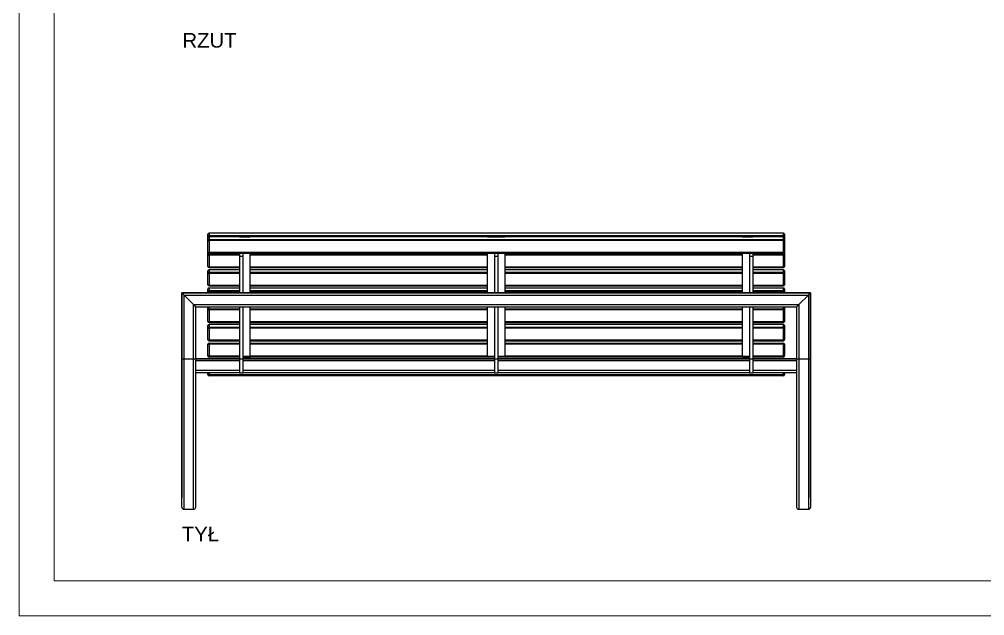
# Model space of a CAD drawing. Header units: millimetres. Extents: x 692 to 6632, y -3502 to 698.
# Drawn here: x 692 to 3455, y -3502 to -1794 of the extents above; entities that cross this region are included whole.
import ezdxf

# ---------------------------------------------------------------- set-up
doc = ezdxf.new("R2010")
doc.units = ezdxf.units.MM
doc.layers.add('tabelka', color=155, linetype='Continuous')
doc.layers.add('WYMIAR', color=96, linetype='Continuous')

# ---------------------------------------------------------------- blocks, each defined once
blk = doc.blocks.new('tyl')
for p, q in [((1236.3, 1735.7), (1236.3, 1742.6)), ((2883.3, 1745.6), (1239.3, 1745.6)), ((1239.3, 1745.6), (1239.3, 1745.5)), ((1239.3, 1745.5), (1239.3, 1738.6)), ((2883.3, 1745.5), (1239.3, 1745.5)), ((2883.3, 1745.6), (2883.3, 1745.5)), ((2883.3, 1738.6), (2883.3, 1745.5)), ((2886.3, 1742.6), (2886.3, 1735.7)), ((1236.3, 1731.7), (1236.3, 1735.7)), ((1236.3, 1724.9), (1236.3, 1731.7)), ((1236.3, 1691.6), (1236.3, 1724.9)), ((1239.3, 1738.6), (1239.3, 1735.1)), ((1239.3, 1738.6), (2883.3, 1738.6)), ((2883.3, 1735.1), (1239.3, 1735.1)), ((1239.3, 1735.1), (1239.3, 1734.7)), ((2883.3, 1734.7), (1239.3, 1734.7)), ((1239.3, 1734.7), (1239.3, 1727.8)), ((2883.3, 1734.7), (1239.3, 1734.7)), ((1239.3, 1734.7), (1239.3, 1734.7)), ((1239.3, 1724.2), (1239.3, 1727.8)), ((1239.3, 1727.8), (2883.3, 1727.8)), ((2883.3, 1724.2), (1239.3, 1724.2)), ((1239.3, 1724.2), (1239.3, 1691)), ((1326.3, 1735.1), (1336.3, 1735.1)), ((1326.3, 1735.1), (1326.3, 1734.7)), ((1336.3, 1735.1), (1336.3, 1734.7)), ((1336.3, 1735.1), (1356.3, 1735.1)), ((1356.3, 1735.1), (1356.3, 1734.7)), ((2036.3, 1735.1), (2056.3, 1735.1)), ((2036.3, 1735.1), (2036.3, 1734.7)), ((2056.3, 1735.1), (2056.3, 1734.7)), ((2056.3, 1735.1), (2066.3, 1735.1)), ((2066.3, 1735.1), (2086.3, 1735.1)), ((2066.3, 1735.1), (2066.3, 1734.7)), ((2086.3, 1735.1), (2086.3, 1734.7)), ((2766.3, 1735.1), (2786.3, 1735.1)), ((2766.3, 1735.1), (2766.3, 1734.7)), ((2786.3, 1735.1), (2786.3, 1734.7)), ((2786.3, 1735.1), (2796.3, 1735.1)), ((2796.3, 1735.1), (2796.3, 1734.7)), ((2883.3, 1738.6), (2883.3, 1735.1)), ((2883.3, 1734.7), (2883.3, 1735.1)), ((2883.3, 1727.8), (2883.3, 1734.7)), ((2883.3, 1734.7), (2883.3, 1734.7)), ((2883.3, 1724.2), (2883.3, 1727.8)), ((2883.3, 1691), (2883.3, 1724.2)), ((2886.3, 1735.7), (2886.3, 1731.7)), ((2886.3, 1731.7), (2886.3, 1724.9)), ((2886.3, 1724.9), (2886.3, 1691.6)), ((1236.3, 1683.3), (1236.3, 1690.2)), ((1239.3, 1691), (2883.3, 1691)), ((1239.3, 1688.6), (1239.3, 1691)), ((1239.3, 1688.6), (2883.3, 1688.6)), ((1239.3, 1688.6), (1239.3, 1686.2)), ((1239.3, 1686.2), (1239.3, 1682.7)), ((1239.3, 1686.2), (1326.3, 1686.2)), ((1326.3, 1688.6), (1326.3, 1679.6)), ((1336.3, 1688.6), (1336.3, 1679.6)), ((1356.3, 1688.6), (1356.3, 1574.6)), ((1356.3, 1686.2), (2036.3, 1686.2)), ((2036.3, 1574.6), (2036.3, 1688.6)), ((2056.3, 1688.6), (2056.3, 1679.6)), ((2066.3, 1688.6), (2066.3, 1679.6)), ((2086.3, 1688.6), (2086.3, 1574.6)), ((2086.3, 1686.2), (2766.3, 1686.2)), ((2766.3, 1574.6), (2766.3, 1688.6)), ((2786.3, 1688.6), (2786.3, 1679.6)), ((2796.3, 1688.6), (2796.3, 1679.6)), ((2796.3, 1686.2), (2883.3, 1686.2)), ((2883.3, 1688.6), (2883.3, 1691)), ((2883.3, 1686.2), (2883.3, 1688.6)), ((2883.3, 1686.2), (2883.3, 1682.7)), ((2886.3, 1690.2), (2886.3, 1683.3)), ((1236.3, 1650), (1236.3, 1683.3)), ((1239.3, 1682.7), (1239.3, 1649.4)), ((1326.3, 1682.7), (1239.3, 1682.7)), ((1326.3, 1679.6), (1336.3, 1679.6)), ((1326.3, 1679.6), (1326.3, 1574.6)), ((1336.3, 1679.6), (1336.3, 1574.6)), ((2036.3, 1682.7), (1356.3, 1682.7)), ((2056.3, 1679.6), (2066.3, 1679.6)), ((2056.3, 1679.6), (2056.3, 1574.6)), ((2066.3, 1679.6), (2066.3, 1574.6)), ((2766.3, 1682.7), (2086.3, 1682.7)), ((2786.3, 1679.6), (2796.3, 1679.6)), ((2786.3, 1679.6), (2786.3, 1574.6)), ((2883.3, 1682.7), (2796.3, 1682.7)), ((2796.3, 1679.6), (2796.3, 1574.6)), ((2883.3, 1649.4), (2883.3, 1682.7)), ((2886.3, 1683.3), (2886.3, 1650)), ((1236.3, 1630.9), (1236.3, 1637.8)), ((1236.3, 1597.6), (1236.3, 1630.9)), ((1239.3, 1649.4), (1326.3, 1649.4)), ((1239.3, 1649.4), (1239.3, 1647)), ((1239.3, 1647), (1326.3, 1647)), ((1326.3, 1640.8), (1239.3, 1640.8)), ((1239.3, 1640.8), (1239.3, 1640.7)), ((1239.3, 1640.7), (1239.3, 1633.9)), ((1326.3, 1640.7), (1239.3, 1640.7)), ((1239.3, 1633.9), (1239.3, 1630.3)), ((1239.3, 1633.9), (1326.3, 1633.9)), ((1356.3, 1649.4), (2036.3, 1649.4)), ((1356.3, 1647), (2036.3, 1647)), ((2036.3, 1640.8), (1356.3, 1640.8)), ((2036.3, 1640.7), (1356.3, 1640.7)), ((1356.3, 1633.9), (2036.3, 1633.9)), ((2086.3, 1649.4), (2766.3, 1649.4)), ((2086.3, 1647), (2766.3, 1647)), ((2766.3, 1640.8), (2086.3, 1640.8)), ((2766.3, 1640.7), (2086.3, 1640.7)), ((2086.3, 1633.9), (2766.3, 1633.9)), ((2796.3, 1649.4), (2883.3, 1649.4)), ((2796.3, 1647), (2883.3, 1647)), ((2883.3, 1640.8), (2796.3, 1640.8)), ((2883.3, 1640.7), (2796.3, 1640.7)), ((2796.3, 1633.9), (2883.3, 1633.9)), ((2883.3, 1649.4), (2883.3, 1647)), ((2883.3, 1640.8), (2883.3, 1640.7)), ((2883.3, 1633.9), (2883.3, 1640.7)), ((2883.3, 1633.9), (2883.3, 1630.3)), ((2886.3, 1637.8), (2886.3, 1630.9)), ((2886.3, 1630.9), (2886.3, 1597.6)), ((1239.3, 1630.3), (1239.3, 1597)), ((1326.3, 1630.3), (1239.3, 1630.3)), ((2036.3, 1630.3), (1356.3, 1630.3)), ((2766.3, 1630.3), (2086.3, 1630.3)), ((2883.3, 1630.3), (2796.3, 1630.3)), ((2883.3, 1597), (2883.3, 1630.3)), ((1236.3, 1578.5), (1236.3, 1585.4)), ((1236.3, 1574.6), (1236.3, 1578.5)), ((1239.3, 1597), (1326.3, 1597)), ((1239.3, 1597), (1239.3, 1594.6)), ((1239.3, 1594.6), (1326.3, 1594.6)), ((1326.3, 1588.4), (1239.3, 1588.4)), ((1239.3, 1588.4), (1239.3, 1581.5)), ((1326.3, 1588.4), (1239.3, 1588.4)), ((1239.3, 1588.4), (1239.3, 1588.4)), ((1239.3, 1581.5), (1239.3, 1577.9)), ((1239.3, 1581.5), (1326.3, 1581.5)), ((1326.3, 1577.9), (1239.3, 1577.9)), ((1239.3, 1577.9), (1239.3, 1574.6)), ((1356.3, 1597), (2036.3, 1597)), ((1356.3, 1594.6), (2036.3, 1594.6)), ((2036.3, 1588.4), (1356.3, 1588.4)), ((2036.3, 1588.4), (1356.3, 1588.4)), ((1356.3, 1581.5), (2036.3, 1581.5)), ((2036.3, 1577.9), (1356.3, 1577.9)), ((2086.3, 1597), (2766.3, 1597)), ((2086.3, 1594.6), (2766.3, 1594.6)), ((2766.3, 1588.4), (2086.3, 1588.4)), ((2766.3, 1588.4), (2086.3, 1588.4)), ((2086.3, 1581.5), (2766.3, 1581.5)), ((2766.3, 1577.9), (2086.3, 1577.9)), ((2796.3, 1597), (2883.3, 1597)), ((2796.3, 1594.6), (2883.3, 1594.6)), ((2883.3, 1588.4), (2796.3, 1588.4)), ((2883.3, 1588.4), (2796.3, 1588.4)), ((2796.3, 1581.5), (2883.3, 1581.5)), ((2883.3, 1577.9), (2796.3, 1577.9)), ((2883.3, 1597), (2883.3, 1594.6)), ((2883.3, 1581.5), (2883.3, 1588.4)), ((2883.3, 1588.4), (2883.3, 1588.4)), ((2883.3, 1581.5), (2883.3, 1577.9)), ((2883.3, 1574.6), (2883.3, 1577.9)), ((2886.3, 1585.4), (2886.3, 1578.5)), ((2886.3, 1578.5), (2886.3, 1574.6)), ((2961.3, 1574.6), (1161.3, 1574.6)), ((1161.3, 1574.6), (1161.3, 988.2)), ((1161.3, 961), (1161.3, 1574.6)), ((1161.3, 1574.6), (1326.3, 1574.6)), ((1167.7, 954.6), (1167.7, 1568.2)), ((1167.7, 1568.2), (1194.9, 1541)), ((1167.7, 1568.2), (2954.9, 1568.2)), ((1326.3, 1574.6), (1336.3, 1574.6)), ((1336.3, 1574.6), (2056.3, 1574.6)), ((2056.3, 1574.6), (2066.3, 1574.6)), ((2066.3, 1574.6), (2786.3, 1574.6)), ((2786.3, 1574.6), (2796.3, 1574.6)), ((2796.3, 1574.6), (2961.3, 1574.6)), ((2927.7, 1541), (2954.9, 1568.2)), ((2954.9, 1568.2), (2954.9, 954.6)), ((2961.3, 988.2), (2961.3, 1574.6)), ((2961.3, 1574.6), (2961.3, 961)), ((1194.9, 954.6), (1194.9, 1541)), ((1194.9, 1541), (2927.7, 1541)), ((1201.3, 961), (1201.3, 1534.6)), ((1201.3, 1534.6), (2921.3, 1534.6)), ((1236.3, 1526.1), (1236.3, 1533)), ((1236.3, 1492.8), (1236.3, 1526.1)), ((1239.3, 1534.6), (1239.3, 1529.1)), ((1239.3, 1529.1), (1239.3, 1525.5)), ((1239.3, 1529.1), (1326.3, 1529.1)), ((1239.3, 1525.5), (1239.3, 1492.2)), ((1326.3, 1525.5), (1239.3, 1525.5)), ((1326.3, 1534.6), (1326.3, 1345.8)), ((1336.3, 1534.6), (1336.3, 1345.8)), ((1356.3, 1534.6), (1356.3, 1392.7)), ((1356.3, 1529.1), (2036.3, 1529.1)), ((2036.3, 1525.5), (1356.3, 1525.5)), ((2036.3, 1392.7), (2036.3, 1534.6)), ((2056.3, 1534.6), (2056.3, 1345.8)), ((2066.3, 1534.6), (2066.3, 1345.8)), ((2086.3, 1534.6), (2086.3, 1392.7)), ((2086.3, 1529.1), (2766.3, 1529.1)), ((2766.3, 1525.5), (2086.3, 1525.5)), ((2766.3, 1392.7), (2766.3, 1534.6)), ((2786.3, 1534.6), (2786.3, 1345.8)), ((2796.3, 1534.6), (2796.3, 1345.8)), ((2796.3, 1529.1), (2883.3, 1529.1)), ((2883.3, 1525.5), (2796.3, 1525.5)), ((2883.3, 1529.1), (2883.3, 1534.6)), ((2883.3, 1529.1), (2883.3, 1525.5)), ((2883.3, 1492.2), (2883.3, 1525.5)), ((2886.3, 1533), (2886.3, 1526.1)), ((2886.3, 1526.1), (2886.3, 1492.8)), ((2921.3, 1534.6), (2921.3, 961)), ((2927.7, 1541), (2927.7, 954.6)), ((1236.3, 1473.7), (1236.3, 1480.6)), ((1236.3, 1440.5), (1236.3, 1473.7)), ((1239.3, 1492.2), (1326.3, 1492.2)), ((1239.3, 1492.2), (1239.3, 1489.8)), ((1239.3, 1489.8), (1326.3, 1489.8)), ((1326.3, 1483.6), (1239.3, 1483.6)), ((1239.3, 1483.6), (1239.3, 1476.7)), ((1326.3, 1483.6), (1239.3, 1483.6)), ((1239.3, 1483.6), (1239.3, 1483.6)), ((1239.3, 1476.7), (1239.3, 1473.1)), ((1239.3, 1476.7), (1326.3, 1476.7)), ((1239.3, 1473.1), (1239.3, 1439.8)), ((1326.3, 1473.1), (1239.3, 1473.1)), ((1356.3, 1492.2), (2036.3, 1492.2)), ((1356.3, 1489.8), (2036.3, 1489.8)), ((2036.3, 1483.6), (1356.3, 1483.6)), ((2036.3, 1483.6), (1356.3, 1483.6)), ((1356.3, 1476.7), (2036.3, 1476.7)), ((2036.3, 1473.1), (1356.3, 1473.1)), ((2086.3, 1492.2), (2766.3, 1492.2)), ((2086.3, 1489.8), (2766.3, 1489.8)), ((2766.3, 1483.6), (2086.3, 1483.6)), ((2766.3, 1483.6), (2086.3, 1483.6)), ((2086.3, 1476.7), (2766.3, 1476.7)), ((2766.3, 1473.1), (2086.3, 1473.1)), ((2796.3, 1492.2), (2883.3, 1492.2)), ((2796.3, 1489.8), (2883.3, 1489.8)), ((2883.3, 1483.6), (2796.3, 1483.6)), ((2883.3, 1483.6), (2796.3, 1483.6)), ((2796.3, 1476.7), (2883.3, 1476.7)), ((2883.3, 1473.1), (2796.3, 1473.1)), ((2883.3, 1492.2), (2883.3, 1489.8)), ((2883.3, 1476.7), (2883.3, 1483.6)), ((2883.3, 1483.6), (2883.3, 1483.6)), ((2883.3, 1476.7), (2883.3, 1473.1)), ((2883.3, 1439.8), (2883.3, 1473.1)), ((2886.3, 1480.6), (2886.3, 1473.7)), ((2886.3, 1473.7), (2886.3, 1440.5)), ((1239.3, 1439.8), (1326.3, 1439.8)), ((1239.3, 1439.8), (1239.3, 1437.5)), ((1239.3, 1437.5), (1326.3, 1437.5)), ((1356.3, 1439.8), (2036.3, 1439.8)), ((1356.3, 1437.5), (2036.3, 1437.5)), ((2086.3, 1439.8), (2766.3, 1439.8)), ((2086.3, 1437.5), (2766.3, 1437.5)), ((2796.3, 1439.8), (2883.3, 1439.8)), ((2796.3, 1437.5), (2883.3, 1437.5)), ((2883.3, 1439.8), (2883.3, 1437.5)), ((1236.3, 1393.8), (1236.3, 1427.8)), ((1236.3, 1427.8), (1239.3, 1427.8)), ((1239.3, 1427.8), (1239.3, 1430.8)), ((1239.3, 1430.8), (1326.3, 1430.8)), ((1239.3, 1427.8), (1239.3, 1393.8)), ((1326.3, 1427.8), (1239.3, 1427.8)), ((1356.3, 1430.8), (2036.3, 1430.8)), ((2036.3, 1427.8), (1356.3, 1427.8)), ((2086.3, 1430.8), (2766.3, 1430.8)), ((2766.3, 1427.8), (2086.3, 1427.8)), ((2796.3, 1430.8), (2883.3, 1430.8)), ((2883.3, 1427.8), (2796.3, 1427.8)), ((2883.3, 1427.8), (2883.3, 1430.8)), ((2883.3, 1393.8), (2883.3, 1427.8)), ((2883.3, 1427.8), (2886.3, 1427.8)), ((2886.3, 1427.8), (2886.3, 1393.8)), ((1161.3, 988.2), (1161.3, 1385.8)), ((1161.3, 1385.8), (2961.3, 1385.8)), ((1326.3, 1385.8), (1201.3, 1385.8)), ((1239.3, 1393.8), (1236.3, 1393.8)), ((1239.3, 1390.8), (1239.3, 1393.8)), ((1239.3, 1393.8), (1326.3, 1393.8)), ((1326.3, 1390.8), (1239.3, 1390.8)), ((1356.3, 1392.7), (1336.3, 1392.7)), ((1336.3, 1390.8), (1356.3, 1390.8)), ((2056.3, 1390.8), (1336.3, 1390.8)), ((1336.3, 1386.8), (1356.3, 1386.8)), ((2056.3, 1385.8), (1336.3, 1385.8)), ((1356.3, 1393.8), (2036.3, 1393.8)), ((1356.3, 1390.8), (1356.3, 1386.8)), ((1356.3, 1386.8), (1356.3, 1385.8)), ((2056.3, 1392.7), (2036.3, 1392.7)), ((2086.3, 1392.7), (2066.3, 1392.7)), ((2786.3, 1390.8), (2066.3, 1390.8)), ((2786.3, 1385.8), (2066.3, 1385.8)), ((2086.3, 1393.8), (2766.3, 1393.8)), ((2786.3, 1392.7), (2766.3, 1392.7)), ((2766.3, 1390.8), (2766.3, 1386.8)), ((2766.3, 1390.8), (2786.3, 1390.8)), ((2766.3, 1386.8), (2786.3, 1386.8)), ((2796.3, 1393.8), (2883.3, 1393.8)), ((2883.3, 1390.8), (2796.3, 1390.8)), ((2921.3, 1385.8), (2796.3, 1385.8)), ((2883.3, 1390.8), (2883.3, 1393.8)), ((2886.3, 1393.8), (2883.3, 1393.8)), ((2961.3, 1385.8), (2961.3, 988.2)), ((1326.3, 1379.4), (1201.3, 1379.4)), ((2056.3, 1379.4), (1336.3, 1379.4)), ((2786.3, 1379.4), (2066.3, 1379.4)), ((2921.3, 1379.4), (2796.3, 1379.4)), ((1326.3, 1352.2), (1201.3, 1352.2)), ((1326.3, 1345.8), (1201.3, 1345.8)), ((1236.3, 1340.3), (1236.3, 1345.8)), ((1239.3, 1340.3), (1236.3, 1340.3)), ((1239.3, 1345.8), (1239.3, 1340.3)), ((1239.3, 1340.3), (2883.3, 1340.3)), ((1239.3, 1340.3), (1239.3, 1337.3)), ((2883.3, 1337.3), (1239.3, 1337.3)), ((1326.3, 1345.8), (1336.3, 1345.8)), ((2056.3, 1352.2), (1336.3, 1352.2)), ((2056.3, 1345.8), (1336.3, 1345.8)), ((2056.3, 1345.8), (2066.3, 1345.8)), ((2786.3, 1352.2), (2066.3, 1352.2)), ((2786.3, 1345.8), (2066.3, 1345.8)), ((2786.3, 1345.8), (2796.3, 1345.8)), ((2921.3, 1352.2), (2796.3, 1352.2)), ((2921.3, 1345.8), (2796.3, 1345.8)), ((2883.3, 1340.3), (2883.3, 1345.8)), ((2883.3, 1340.3), (2883.3, 1337.3)), ((2883.3, 1340.3), (2886.3, 1340.3)), ((2886.3, 1345.8), (2886.3, 1340.3)), ((1167.7, 954.6), (1194.9, 954.6)), ((2927.7, 954.6), (2954.9, 954.6))]:
    blk.add_line(p, q)
at = {"flags": 128}
for points in [[(1236.4, 1690.9), (1236.4, 1690.8), (1236.3, 1690.2)], [(1236.4, 1690.9), (1236.4, 1690.8), (1236.3, 1690.2)], [(2886.3, 1690.2), (2886.3, 1690.8), (2886.3, 1690.9)], [(2886.3, 1690.2), (2886.3, 1690.8), (2886.3, 1690.9)], [(1161.3, 1574.6), (1161.5, 1574.5), (1161.8, 1574.2), (1162.4, 1573.6), (1163.2, 1572.8), (1164.2, 1571.8), (1165.3, 1570.7), (1166.5, 1569.5), (1167.7, 1568.2)], [(1167.7, 1568.2), (1166.5, 1569.5), (1165.3, 1570.7), (1164.2, 1571.8), (1163.2, 1572.8), (1162.4, 1573.6), (1161.8, 1574.2), (1161.5, 1574.5), (1161.3, 1574.6)], [(2954.9, 1568.2), (2956.2, 1569.5), (2957.4, 1570.7), (2958.5, 1571.8), (2959.5, 1572.8), (2960.3, 1573.6), (2960.9, 1574.2), (2961.2, 1574.5), (2961.3, 1574.6)], [(2961.3, 1574.6), (2961.2, 1574.5), (2960.9, 1574.2), (2960.3, 1573.6), (2959.5, 1572.8), (2958.5, 1571.8), (2957.4, 1570.7), (2956.2, 1569.5), (2954.9, 1568.2)], [(1194.9, 1541), (1196.1, 1539.9), (1197.1, 1538.9), (1198.1, 1537.8), (1199.1, 1536.9), (1199.8, 1536.1), (1200.5, 1535.5), (1201, 1535), (1201.2, 1534.7), (1201.3, 1534.6)], [(1201.3, 1534.6), (1201.2, 1534.7), (1201, 1535), (1200.5, 1535.5), (1199.8, 1536.1), (1199.1, 1536.9), (1198.1, 1537.8), (1197.1, 1538.9), (1196.1, 1539.9), (1194.9, 1541)], [(2921.3, 1534.6), (2921.5, 1534.8), (2921.8, 1535.1), (2922.4, 1535.7), (2923.2, 1536.5), (2924.2, 1537.5), (2925.3, 1538.6), (2926.5, 1539.8), (2927.7, 1541)], [(2927.7, 1541), (2926.6, 1539.9), (2925.6, 1538.9), (2924.5, 1537.8), (2923.6, 1536.9), (2922.8, 1536.1), (2922.2, 1535.5), (2921.7, 1535), (2921.4, 1534.7), (2921.3, 1534.6)]]:
    blk.add_lwpolyline(points, dxfattribs=at)
for centre, radius, start, end in [((1239.3, 1742.6), 3, 90, 180), ((1239.3, 1742.6), 2.97, 89.4056, 179.3928), ((2883.3, 1742.6), 3, 0, 90), ((2883.4, 1742.6), 2.97, 0.6088, 90.5933), ((1239.3, 1735.7), 2.97, 89.4055, 179.3926), ((1238.6, 1739.2), 4.22, 237.2669, 279.8164), ((1239.3, 1731.7), 3, 90, 180), ((1239.3, 1731.7), 2.97, 89.4058, 179.3926), ((1239.3, 1724.8), 2.97, 89.4056, 179.3928), ((1238.6, 1728.4), 4.22, 237.2667, 279.8171), ((2883.4, 1735.7), 2.97, 0.6089, 90.5934), ((2884.1, 1739.2), 4.22, 260.1847, 302.7318), ((2883.3, 1731.7), 3, 0, 90), ((2883.4, 1731.7), 2.97, 0.6089, 90.5931), ((2883.4, 1724.8), 2.97, 0.6088, 90.5933), ((2884.1, 1728.4), 4.22, 260.184, 302.732), ((1239.3, 1691.6), 3, 180, 270), ((1238.6, 1695.1), 4.22, 237.2667, 279.8171), ((1239.3, 1683.3), 2.97, 89.4055, 179.3926), ((2883.3, 1691.6), 3, 270, 0), ((2884.1, 1695.1), 4.22, 260.184, 302.732), ((2883.4, 1683.3), 2.97, 0.6089, 90.5934), ((1238.6, 1686.9), 4.22, 237.2667, 279.8171), ((2884.1, 1686.9), 4.22, 260.184, 302.732), ((1239.3, 1650), 3, 180, 270), ((1238.6, 1653.6), 4.22, 237.2667, 279.8171), ((1239.3, 1637.8), 3, 90, 180), ((1239.3, 1637.8), 2.97, 89.4056, 179.3927), ((1239.3, 1630.9), 2.97, 89.4056, 179.3927), ((1238.6, 1634.5), 4.22, 237.2666, 279.8173), ((2883.3, 1650), 3, 270, 0), ((2884.1, 1653.6), 4.22, 260.184, 302.732), ((2883.3, 1637.8), 3, 0, 90), ((2883.4, 1637.8), 2.97, 0.6088, 90.5933), ((2883.4, 1630.9), 2.97, 0.6088, 90.5933), ((2884.1, 1634.5), 4.22, 260.1839, 302.7321), ((1239.3, 1597.6), 3, 180, 270), ((1238.6, 1601.2), 4.22, 237.2666, 279.8173), ((1239.3, 1585.4), 3, 90, 180), ((1239.3, 1585.4), 2.97, 89.4057, 179.3928), ((1239.3, 1578.5), 2.97, 89.4056, 179.3927), ((1238.6, 1582.1), 4.22, 237.2668, 279.817), ((2883.3, 1597.6), 3, 270, 0), ((2884.1, 1601.2), 4.22, 260.1839, 302.7321), ((2883.3, 1585.4), 3, 0, 90), ((2883.4, 1585.4), 2.97, 0.6088, 90.5932), ((2883.4, 1578.5), 2.97, 0.6088, 90.5933), ((2884.1, 1582.1), 4.22, 260.1842, 302.7319), ((1239.3, 1533), 3, 147.4011, 180), ((1239.2, 1533), 2.89, 146, 179.9538), ((1239.3, 1526.1), 2.97, 89.4056, 179.3927), ((1238.6, 1529.7), 4.22, 237.2668, 279.8169), ((2883.4, 1526.1), 2.97, 0.6088, 90.5933), ((2884.1, 1529.7), 4.22, 260.1842, 302.7319), ((2883.4, 1533), 2.9, 0.0534, 33.9918), ((2883.3, 1533), 3, 0, 32.5989), ((1239.3, 1492.8), 3, 180, 270), ((1238.6, 1496.4), 4.22, 237.2668, 279.817), ((2883.3, 1492.8), 3, 270, 0), ((2884.1, 1496.4), 4.22, 260.1842, 302.7319), ((1239.3, 1480.6), 3, 90, 180), ((1239.3, 1480.6), 2.97, 89.4055, 179.3928), ((1239.3, 1473.7), 2.97, 89.4056, 179.3927), ((1238.6, 1477.3), 4.22, 237.2669, 279.8169), ((2883.3, 1480.6), 3, 0, 90), ((2883.4, 1480.6), 2.97, 0.6088, 90.5934), ((2883.4, 1473.7), 2.97, 0.6088, 90.5933), ((2884.1, 1477.3), 4.22, 260.1842, 302.7318), ((1239.3, 1440.5), 3, 180, 270), ((1238.6, 1444), 4.22, 237.2666, 279.8173), ((2883.3, 1440.5), 3, 270, 0), ((2884.1, 1444), 4.22, 260.1839, 302.7321), ((1239.3, 1427.8), 3, 90, 180), ((2883.3, 1427.8), 3, 0, 90), ((1239.3, 1393.8), 3, 180, 270), ((2883.3, 1393.8), 3, 270, 0), ((1239.3, 1340.3), 3, 180, 270), ((2883.3, 1340.3), 3, 270, 0), ((1167.7, 961), 6.4, 180, 270), ((1194.9, 961), 6.4, 270, 0), ((2927.7, 961), 6.4, 180, 270), ((2954.9, 961), 6.4, 270, 0)]:
    blk.add_arc(centre, radius, start, end)

msp = doc.modelspace()

# ---------------------------------------------------------------- linework, layer by layer
at = {"layer": 'tabelka', "lineweight": 5}
for points in [[(691.65, 697.58), (6631.65, 697.58), (6631.65, -3502.42), (691.65, -3502.42)], [(791.65, 597.58), (6531.65, 597.58), (6531.65, -3402.42), (791.65, -3402.42)]]:
    msp.add_lwpolyline(points, close=True, dxfattribs=at)

# ---------------------------------------------------------------- block references
msp.add_blockref('tyl', (-4.53, -4152.27))

# ---------------------------------------------------------------- texts
at = {"layer": 'WYMIAR', "char_height": 41.5951, "width": 196.5247, "attachment_point": 1}
for s, insert in [('{\\f@Arial Unicode MS|b0|i0|c238|p34;RZUT}', (1158.69, -1833.71)), ('{\\f@Arial Unicode MS|b0|i0|c238|p34;TYŁ}', (1156.82, -3247.71))]:
    msp.add_mtext(s, dxfattribs=dict(at, insert=insert))

doc.saveas('drawing.dxf')
